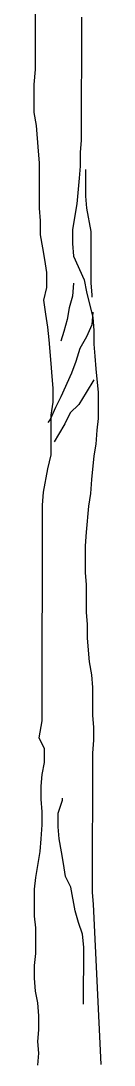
# Model space of a CAD drawing. Header units: millimetres. Extents: x -3.34 to 3.16, y -4.91 to 3.76.
# Drawn here: x -0.241 to -0.045, y -4.906 to -1.842 of the extents above; entities that cross this region are included whole.
import ezdxf

# ---------------------------------------------------------------- set-up
doc = ezdxf.new("R2010")
doc.units = ezdxf.units.MM
doc.header["$LTSCALE"] = 0.05
doc.layers.add('Vegetação', color=72, linetype='Continuous')

# ---------------------------------------------------------------- blocks, each defined once
blk = doc.blocks.new('A$C52BD5F3C')
at = {"color": 46}
for points in [[(4.4885, 0), (4.4931, 0.0499), (4.4886, 0.0999), (4.4931, 0.1498), (4.4932, 0.2089), (4.4887, 0.2634), (4.4797, 0.3133), (4.4752, 0.3678), (4.4752, 0.4223), (4.4798, 0.4723), (4.4799, 0.5812), (4.4754, 0.6312), (4.4755, 0.7447), (4.4801, 0.7947), (4.4984, 0.9036), (4.503, 0.9581), (4.5076, 1.0171), (4.5076, 1.0716), (4.5031, 1.1261), (4.5032, 1.1806), (4.5078, 1.2306), (4.5169, 1.2805), (4.5169, 1.3395), (4.4943, 1.385), (4.508, 1.4576), (4.5088, 2.3703), (4.5134, 2.4248), (4.5316, 2.5247), (4.5453, 2.5837), (4.5455, 2.7517), (4.5546, 2.8062), (4.5547, 2.8652), (4.5502, 2.9152), (4.5457, 2.9697), (4.5367, 3.0696), (4.5322, 3.1241), (4.5232, 3.1786), (4.5141, 3.2376), (4.5278, 3.2921), (4.5279, 3.3557), (4.5188, 3.4102), (4.5098, 3.4601), (4.5008, 3.5146), (4.5008, 3.5737), (4.4963, 3.6282), (4.4965, 3.8189), (4.492, 3.8688), (4.483, 3.9778), (4.474, 4.0323), (4.4741, 4.1504), (4.4787, 4.214), (4.4791, 4.6136)], [(4.6742, 4.4363), (4.6737, 3.9141), (4.6691, 3.8641), (4.669, 3.8051), (4.6645, 3.7552), (4.6553, 3.6462), (4.637, 3.5372), (4.637, 3.4782), (4.6415, 3.4237), (4.6868, 3.3237), (4.6958, 3.2738), (4.7229, 3.1648), (4.7274, 3.1103), (4.7274, 3.0513), (4.7319, 3.0013), (4.7364, 2.9468), (4.7454, 2.8469), (4.7453, 2.7379), (4.7407, 2.688), (4.7361, 2.6289), (4.727, 2.579), (4.7178, 2.4791), (4.7132, 2.4201), (4.7041, 2.3656), (4.6949, 2.2566), (4.6903, 2.1976), (4.6902, 2.0841), (4.6947, 2.0341), (4.6946, 1.9161), (4.6991, 1.8661), (4.699, 1.8071), (4.708, 1.7072), (4.717, 1.6527), (4.7215, 1.5982), (4.7214, 1.4801), (4.7259, 1.4302), (4.7259, 1.3757), (4.7213, 1.3212), (4.7207, 0.7309), (4.7252, 0.6809), (4.7566, 0.002)], [(4.6917, 3.7915), (4.6916, 3.6779), (4.6961, 3.628), (4.7142, 3.5281), (4.714, 3.3101), (4.7185, 3.2601), (4.7185, 3.2511)], [(4.6413, 3.3102), (4.6368, 3.2557), (4.6231, 3.2057), (4.614, 3.1558), (4.6003, 3.1059), (4.5866, 3.065)], [(4.723, 3.1875), (4.7184, 3.133), (4.6956, 3.0831), (4.6683, 3.0331), (4.6501, 2.9787), (4.6319, 2.9287), (4.5864, 2.8289), (4.5637, 2.7835), (4.5409, 2.7336), (4.5318, 2.72)], [(4.7272, 2.9014), (4.6954, 2.8469), (4.6636, 2.797), (4.6272, 2.7607), (4.6045, 2.7153), (4.5772, 2.67), (4.559, 2.6382)], [(4.684, 0.2587), (4.6842, 0.4993), (4.6797, 0.5538), (4.6616, 0.6038), (4.648, 0.6537), (4.6299, 0.7537), (4.6073, 0.7991), (4.5982, 0.8536), (4.5892, 0.9035), (4.5802, 0.958), (4.5757, 1.008), (4.5757, 1.067), (4.5939, 1.1215), (4.5939, 1.1306)]]:
    blk.add_lwpolyline(points, dxfattribs=at)

msp = doc.modelspace()

# ---------------------------------------------------------------- block references
at = {"layer": 'Vegetação', "xscale": 0.6929999999999836, "yscale": 0.6929999999999978, "zscale": 0.6930000000000001}
msp.add_blockref('A$C52BD5F3C', (-3.3414, -4.9056), dxfattribs=at)

doc.saveas('drawing.dxf')
